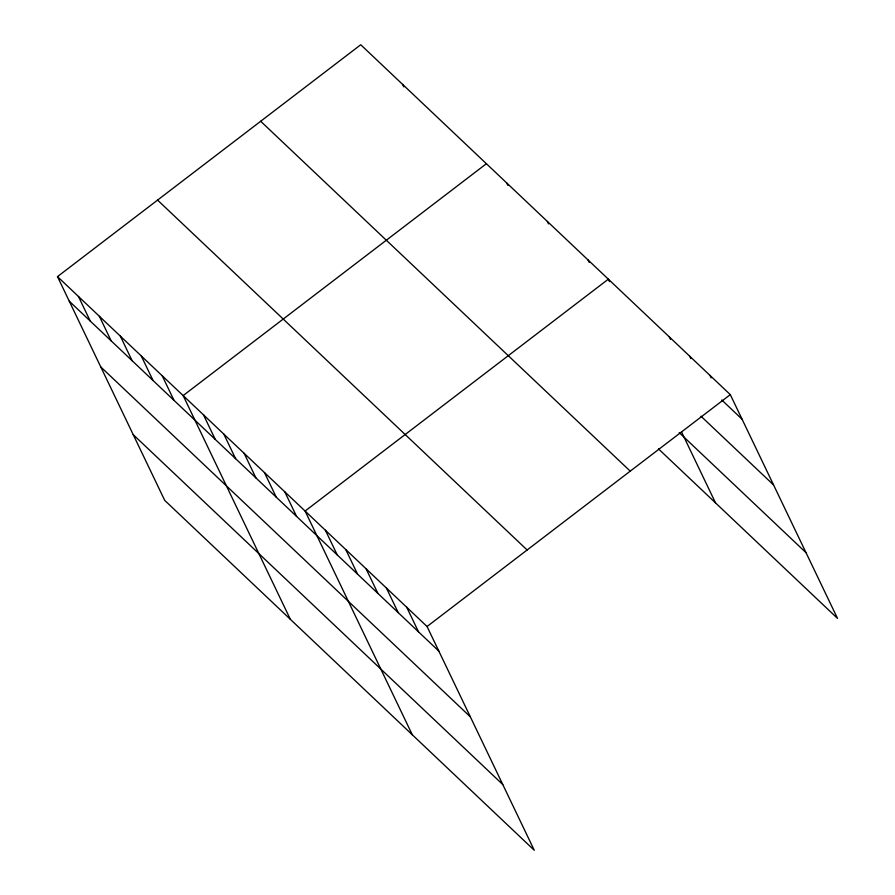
<?xml version="1.0" encoding="UTF-8"?>
<svg xmlns="http://www.w3.org/2000/svg" width="895" height="895" viewBox="0 0 895 895"><rect width="100%" height="100%" fill="white"/><g stroke="black" fill="none" stroke-linecap="round" stroke-linejoin="round"><path stroke-width="1.34" d="M57.493 276.622L427.06 626.511L534.259 850.25L164.702 500.361L57.493 276.622L360.741 44.75L730.298 394.639L837.507 618.378L658.44 448.854M486.388 163.718L183.151 395.579L290.349 619.318M427.06 626.511L730.298 394.639M721.762 399.987L742.089 419.229M700.975 416.22L773.571 484.956M679.215 432.621L806.015 552.662M260.669 121.261L630.237 471.15M157.565 200.1L527.133 549.989M69.284 301.212L438.841 651.101M100.766 366.928L470.334 716.817M133.21 434.646L502.777 784.535M709.981 375.397L711.156 377.858M689.653 356.154L690.828 358.615M669.326 336.912L670.5 339.362M609.529 281.634L608.343 279.173L305.106 511.045L412.304 734.784M681.654 432.184L715.541 502.923M588.015 259.93L589.201 262.392M547.371 221.445L548.545 223.907M506.715 182.96L507.89 185.41M402.627 84.41L403.802 86.86M406.733 607.269L418.524 631.859M386.416 588.015L398.197 612.616M366.089 568.772L377.869 593.363M345.761 549.53L357.541 574.12M325.433 530.287L337.214 554.878M284.778 491.803L296.558 516.393M264.45 472.56L276.242 497.15M244.134 453.317L255.914 477.908M223.806 434.064L235.586 458.665M203.478 414.821L215.259 439.411M162.208 375.755L173.988 400.345M141.265 355.93L153.045 380.52M120.322 336.095L132.102 360.696M99.379 316.271L111.159 340.861M78.436 296.446L90.227 321.036"/></g></svg>
